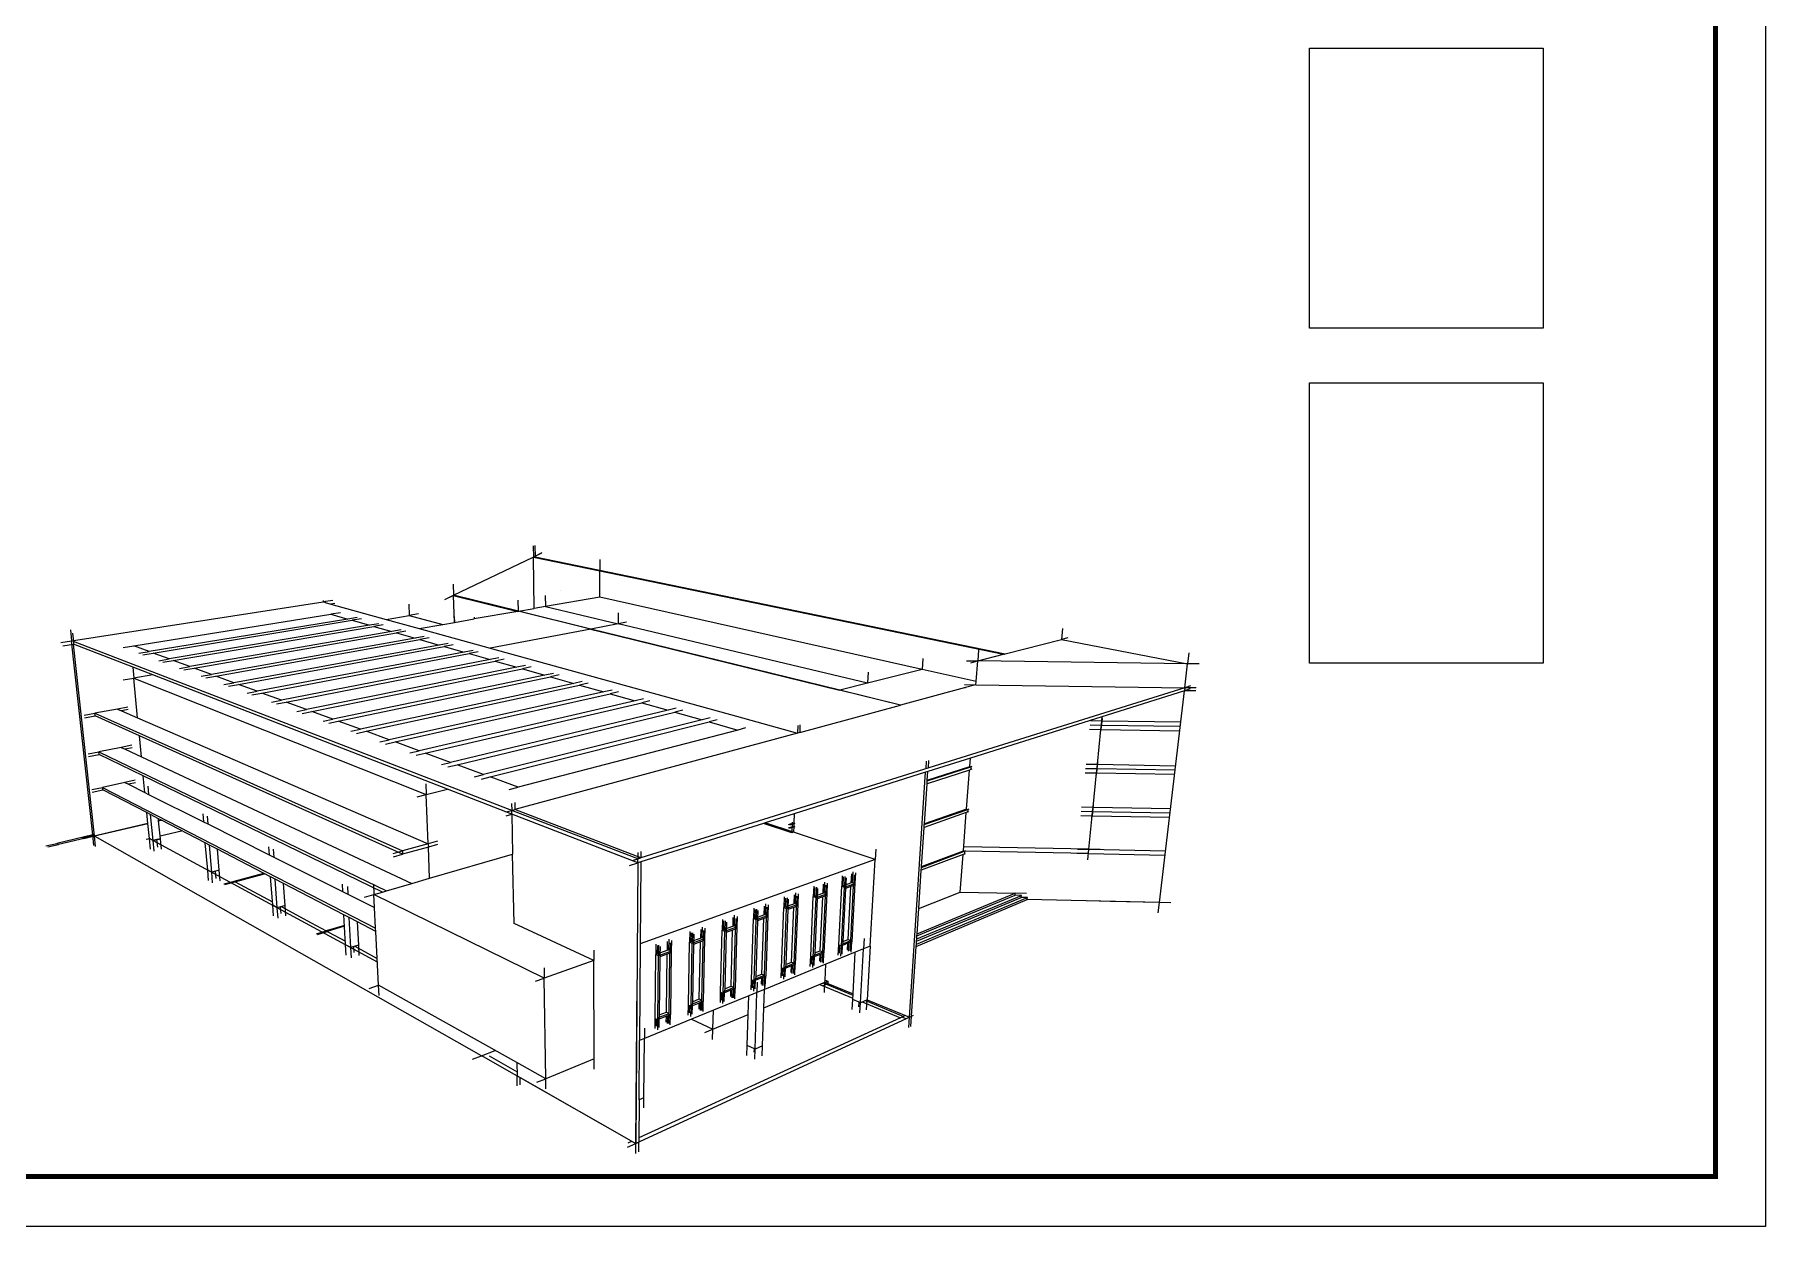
# Model space of a CAD drawing. Extents: x 368934 to 515747, y 80531 to 178176.
# Drawn here: x 480827 to 515615, y 130119 to 154063 of the extents above; entities that cross this region are included whole.
import ezdxf

# ---------------------------------------------------------------- set-up
doc = ezdxf.new("R2010")
doc.units = 0
doc.header["$LTSCALE"] = 1000
doc.header["$MEASUREMENT"] = 0
doc.layers.get('0').update_dxf_attribs({"linetype": 'CONTINUOUS'})
doc.layers.add('PUB_TITLE', color=4, linetype='CONTINUOUS')

msp = doc.modelspace()

# ---------------------------------------------------------------- linework, layer by layer
for p, q in [((490848, 143793), (490852, 143567)), ((490882, 143798), (490885, 143572)), ((489247, 142800), (490848, 143565)), ((489248, 142800), (490848, 143565)), ((490848, 143565), (490852, 143567)), ((490848, 143565), (490852, 143564)), ((491020, 143648), (490852, 143567)), ((491016, 143646), (490852, 143567)), ((490885, 143572), (490852, 143567)), ((490852, 143567), (500316, 141615)), ((490852, 143567), (492185, 143291)), ((490867, 142532), (490852, 143564)), ((490852, 143564), (492185, 143291)), ((490885, 143572), (500336, 141621)), ((492185, 143516), (492185, 143291)), ((489241, 143024), (489248, 142800)), ((492185, 143291), (500321, 141617)), ((492185, 143291), (500302, 141612)), ((492186, 142761), (492185, 143291)), ((481570, 141883), (486627, 142664)), ((486625, 142693), (486627, 142664)), ((486820, 142694), (486627, 142664)), ((486667, 142653), (486627, 142664)), ((486665, 142681), (486667, 142653)), ((486667, 142653), (486781, 142622)), ((489071, 142716), (489247, 142800)), ((489073, 142715), (489238, 142794)), ((489248, 142800), (489238, 142794)), ((489238, 142794), (490540, 142475)), ((489248, 142800), (489247, 142800)), ((489248, 142800), (490558, 142480)), ((490547, 142476), (489248, 142800)), ((490556, 142478), (489248, 142800)), ((489265, 142254), (489249, 142792)), ((490539, 142699), (490547, 142476)), ((491091, 142795), (491093, 142571)), ((492186, 142761), (491093, 142571)), ((491388, 142893), (491388, 142893)), ((498665, 141308), (492186, 142761)), ((482819, 141781), (486783, 142417)), ((487121, 142320), (483129, 141666)), ((483209, 141637), (487207, 142296)), ((486862, 142634), (486781, 142622)), ((486781, 142622), (487890, 142315)), ((486975, 142448), (486783, 142417)), ((486783, 142417), (487121, 142320)), ((487312, 142352), (487121, 142320)), ((487397, 142327), (487207, 142296)), ((487207, 142296), (487557, 142196)), ((487890, 142315), (488357, 142393)), ((487890, 142315), (488558, 142131)), ((488348, 142617), (488357, 142393)), ((488543, 142424), (488357, 142393)), ((488357, 142393), (489029, 142213)), ((489262, 142371), (489265, 142254)), ((489265, 142254), (489663, 142323)), ((489662, 142358), (489663, 142323)), ((490540, 142475), (489663, 142323)), ((490540, 142475), (490547, 142476)), ((490556, 142478), (490547, 142476)), ((492002, 142119), (490547, 142476)), ((490556, 142478), (490867, 142532)), ((492010, 142120), (490556, 142478)), ((491093, 142571), (490867, 142532)), ((491093, 142571), (492556, 142224)), ((492556, 142447), (492556, 142224)), ((481545, 142106), (481570, 141883)), ((481587, 142038), (481605, 141870)), ((487557, 142196), (483531, 141519)), ((483613, 141489), (487646, 142171)), ((488008, 142068), (483948, 141366)), ((484033, 141334), (488100, 142042)), ((487746, 142228), (487557, 142196)), ((487834, 142203), (487646, 142171)), ((487646, 142171), (488008, 142068)), ((488195, 142101), (488008, 142068)), ((488286, 142074), (488100, 142042)), ((488100, 142042), (488475, 141935)), ((488660, 141968), (488475, 141935)), ((488558, 142131), (489029, 142213)), ((488558, 142131), (489983, 141737)), ((488755, 141941), (488570, 141908)), ((489029, 142213), (489265, 142254)), ((492010, 142120), (489983, 141737)), ((497008, 140890), (492002, 142119)), ((492003, 142116), (492010, 142120)), ((492003, 142116), (492555, 141981)), ((492556, 142224), (492010, 142120)), ((492555, 141986), (492010, 142120)), ((497010, 140891), (492555, 141986)), ((492555, 141981), (497006, 140890)), ((492723, 142255), (492556, 142224)), ((497569, 141032), (492556, 142224)), ((501487, 142132), (501466, 141909)), ((501596, 141942), (501466, 141909)), ((481353, 141850), (481570, 141883)), ((481395, 141782), (481611, 141816)), ((481995, 137983), (481570, 141883)), ((481605, 141870), (481570, 141883)), ((490416, 138476), (481605, 141870)), ((481605, 141870), (481611, 141816)), ((483200, 141200), (481611, 141816)), ((482030, 137964), (481611, 141816)), ((482607, 141747), (482819, 141781)), ((483129, 141666), (482819, 141781)), ((482920, 141632), (483129, 141666)), ((482999, 141603), (483209, 141637)), ((483531, 141519), (483209, 141637)), ((488475, 141935), (484381, 141207)), ((484469, 141174), (488570, 141908)), ((488958, 141798), (484831, 141041)), ((484923, 141008), (489057, 141770)), ((489460, 141655), (485299, 140870)), ((485394, 140834), (489562, 141626)), ((488570, 141908), (488958, 141798)), ((489141, 141831), (488958, 141798)), ((489240, 141803), (489057, 141770)), ((489057, 141770), (489460, 141655)), ((489640, 141689), (489460, 141655)), ((489743, 141660), (489562, 141626)), ((489562, 141626), (489980, 141507)), ((489983, 141737), (492553, 141026)), ((499800, 141701), (499784, 141480)), ((499784, 141480), (500302, 141612)), ((500302, 141612), (500336, 141621)), ((500336, 141621), (501466, 141909)), ((501466, 141909), (504001, 141421)), ((504027, 141643), (504001, 141421)), ((482798, 141354), (482820, 141133)), ((483323, 141484), (483531, 141519)), ((483405, 141454), (483613, 141489)), ((483948, 141366), (483613, 141489)), ((483741, 141330), (483948, 141366)), ((483827, 141299), (484033, 141334)), ((484381, 141207), (484033, 141334)), ((489980, 141507), (485786, 140691)), ((485886, 140654), (490086, 141477)), ((490519, 141354), (486293, 140504)), ((486397, 140466), (490630, 141322)), ((490158, 141542), (489980, 141507)), ((490264, 141512), (490086, 141477)), ((490086, 141477), (490519, 141354)), ((490696, 141389), (490519, 141354)), ((490806, 141358), (490630, 141322)), ((490630, 141322), (491080, 141194)), ((498665, 141308), (497569, 141032)), ((497581, 141252), (497569, 141032)), ((498679, 141529), (498665, 141308)), ((499752, 141064), (498665, 141308)), ((499555, 141483), (499784, 141480)), ((499646, 141444), (499784, 141480)), ((499752, 141064), (499784, 141480)), ((504001, 141421), (499784, 141480)), ((503944, 140939), (504001, 141421)), ((504231, 141418), (504001, 141421)), ((482609, 141097), (482820, 141133)), ((483200, 141200), (482820, 141133)), ((482820, 141133), (488700, 138795)), ((482897, 140337), (482820, 141133)), ((489126, 138902), (483200, 141200)), ((484176, 141170), (484381, 141207)), ((484265, 141138), (484469, 141174)), ((484831, 141041), (484469, 141174)), ((484628, 141004), (484831, 141041)), ((484721, 140970), (484923, 141008)), ((485299, 140870), (484923, 141008)), ((491080, 141194), (486823, 140310)), ((486931, 140270), (491195, 141162)), ((491663, 141028), (487375, 140107)), ((487489, 140065), (491782, 140995)), ((491254, 141230), (491080, 141194)), ((491368, 141198), (491195, 141162)), ((491195, 141162), (491663, 141028)), ((491834, 141065), (491663, 141028)), ((491953, 141031), (491782, 140995)), ((491782, 140995), (492269, 140856)), ((492553, 141026), (494937, 140368)), ((503944, 140939), (493013, 137520)), ((497569, 141032), (497010, 140891)), ((499538, 140944), (498232, 140590)), ((499515, 140944), (499538, 140944)), ((499519, 141004), (499747, 141001)), ((499747, 141001), (499538, 140944)), ((499747, 141001), (499752, 141064)), ((499747, 141001), (503944, 140939)), ((503944, 140939), (503937, 140879)), ((504056, 140917), (503937, 140879)), ((504063, 140976), (503944, 140939)), ((504174, 140936), (503944, 140939)), ((482702, 140552), (482491, 140513)), ((485098, 140832), (485299, 140870)), ((485194, 140796), (485394, 140834)), ((485786, 140691), (485394, 140834)), ((485587, 140652), (485786, 140691)), ((485688, 140615), (485886, 140654)), ((486293, 140504), (485886, 140654)), ((492269, 140856), (487952, 139895)), ((488071, 139851), (492393, 140821)), ((492900, 140676), (488556, 139673)), ((488680, 139628), (493030, 140640)), ((492438, 140894), (492269, 140856)), ((492562, 140858), (492393, 140821)), ((492393, 140821), (492900, 140676)), ((493066, 140715), (492900, 140676)), ((493195, 140678), (493030, 140640)), ((493030, 140640), (493558, 140489)), ((496205, 140042), (498232, 140590)), ((498230, 140590), (497008, 140890)), ((498232, 140590), (497010, 140891)), ((503937, 140879), (499636, 139525)), ((503434, 136625), (503937, 140879)), ((504167, 140876), (503937, 140879)), ((481822, 140389), (482037, 140429)), ((481827, 140337), (482042, 140377)), ((482491, 140513), (482037, 140429)), ((482037, 140429), (488221, 137663)), ((482042, 140377), (482037, 140429)), ((482932, 139977), (482042, 140377)), ((482491, 140513), (482576, 140476)), ((482707, 140501), (482576, 140476)), ((482576, 140476), (482897, 140337)), ((482897, 140337), (488738, 137805)), ((486097, 140465), (486293, 140504)), ((486202, 140426), (486397, 140466)), ((486823, 140310), (486397, 140466)), ((486629, 140269), (486823, 140310)), ((486738, 140229), (486931, 140270)), ((487375, 140107), (486931, 140270)), ((493558, 140489), (489188, 139441)), ((489317, 139393), (493693, 140451)), ((494244, 140294), (489850, 139198)), ((489986, 139148), (494384, 140254)), ((493721, 140529), (493558, 140489)), ((493855, 140490), (493693, 140451)), ((493693, 140451), (494244, 140294)), ((494404, 140334), (494244, 140294)), ((494544, 140294), (494384, 140254)), ((494384, 140254), (494960, 140091)), ((494937, 140368), (496159, 140030)), ((502050, 140283), (502279, 140279)), ((502257, 140062), (502279, 140279)), ((502283, 140321), (502261, 140103)), ((502270, 140191), (502279, 140279)), ((502279, 140279), (502287, 140360)), ((502279, 140279), (503863, 140254)), ((488224, 137597), (482932, 139977)), ((482973, 139554), (482932, 139977)), ((487184, 140066), (487375, 140107)), ((487298, 140024), (487489, 140065)), ((487952, 139895), (487489, 140065)), ((487763, 139853), (487952, 139895)), ((487882, 139809), (488071, 139851)), ((488556, 139673), (488071, 139851)), ((496159, 140030), (490479, 138493)), ((494960, 140091), (490544, 138943)), ((495117, 140132), (494960, 140091)), ((496165, 140182), (496159, 140030)), ((496205, 140042), (496159, 140030)), ((496211, 140195), (496205, 140042)), ((502032, 140106), (502261, 140103)), ((502041, 140194), (502270, 140191)), ((502190, 139402), (502261, 140103)), ((502261, 140103), (502270, 140191)), ((502261, 140103), (503842, 140077)), ((502270, 140191), (503852, 140166)), ((481905, 139610), (482119, 139653)), ((481910, 139558), (482124, 139601)), ((482569, 139743), (482119, 139653)), ((482119, 139653), (487899, 136860)), ((482124, 139601), (482119, 139653)), ((483010, 139171), (482124, 139601)), ((482780, 139786), (482569, 139743)), ((482569, 139743), (482647, 139707)), ((482785, 139735), (482647, 139707)), ((482647, 139707), (482973, 139554)), ((482973, 139554), (488407, 137008)), ((488370, 139630), (488556, 139673)), ((488494, 139584), (488680, 139628)), ((489188, 139441), (488680, 139628)), ((499636, 139525), (498781, 139256)), ((499624, 139360), (499636, 139525)), ((487819, 136836), (483010, 139171)), ((483043, 138834), (483010, 139171)), ((489004, 139397), (489188, 139441)), ((489134, 139349), (489317, 139393)), ((489850, 139198), (489317, 139393)), ((489669, 139153), (489850, 139198)), ((498736, 139242), (496096, 138410)), ((498409, 134319), (498736, 139242)), ((498781, 139256), (498736, 139242)), ((498750, 139463), (498741, 139316)), ((499618, 139287), (498765, 139012)), ((498769, 139071), (499648, 139353)), ((498770, 139086), (499624, 139360)), ((498770, 139086), (498781, 139256)), ((498796, 139477), (498786, 139331)), ((499559, 138503), (499618, 139287)), ((499644, 139296), (499618, 139287)), ((499624, 139360), (499648, 139353)), ((499648, 139353), (499644, 139296)), ((499662, 139302), (499644, 139296)), ((499667, 139359), (499648, 139353)), ((501943, 139233), (502172, 139229)), ((501951, 139319), (502181, 139315)), ((501960, 139406), (502190, 139402)), ((502102, 138541), (502172, 139229)), ((502168, 139186), (502190, 139402)), ((502194, 139445), (502172, 139229)), ((502172, 139229), (502181, 139315)), ((502172, 139229), (503738, 139201)), ((502181, 139315), (502190, 139402)), ((502181, 139315), (503749, 139288)), ((502190, 139402), (503759, 139375)), ((481980, 138893), (482194, 138939)), ((481986, 138842), (482200, 138889)), ((482641, 139036), (482194, 138939)), ((482194, 138939), (487681, 136108)), ((482200, 138889), (482194, 138939)), ((483082, 138431), (482200, 138889)), ((482851, 139081), (482641, 139036)), ((482641, 139036), (482712, 139000)), ((482856, 139031), (482712, 139000)), ((482712, 139000), (483043, 138834)), ((483043, 138834), (483118, 138797)), ((483102, 138961), (483118, 138797)), ((488692, 139010), (488700, 138795)), ((488700, 138795), (489126, 138902)), ((490418, 138401), (489126, 138902)), ((489806, 139102), (489986, 139148)), ((490544, 138943), (489986, 139148)), ((490366, 138897), (490544, 138943)), ((498712, 138209), (498765, 139012)), ((498765, 139012), (498769, 139071)), ((498769, 139071), (498770, 139086)), ((483118, 138797), (484222, 138244)), ((488515, 138748), (488700, 138795)), ((488738, 137805), (488700, 138795)), ((490301, 138445), (490416, 138476)), ((490414, 138616), (490416, 138476)), ((490416, 138476), (490479, 138493)), ((492950, 137501), (490416, 138476)), ((490418, 138401), (490416, 138476)), ((490476, 138633), (490479, 138493)), ((493013, 137521), (490479, 138493)), ((498710, 138193), (499584, 138496)), ((499559, 138503), (498712, 138209)), ((499559, 138503), (499584, 138496)), ((499584, 138496), (499579, 138440)), ((499602, 138503), (499584, 138496)), ((501864, 138460), (502093, 138456)), ((501872, 138545), (502102, 138541)), ((502080, 138327), (502102, 138541)), ((502106, 138585), (502084, 138370)), ((502093, 138456), (502102, 138541)), ((502102, 138541), (503657, 138512)), ((483103, 138216), (481307, 137794)), ((482030, 137964), (483103, 138216)), ((483157, 138393), (483082, 138431)), ((483103, 138216), (483082, 138431)), ((483133, 137912), (483103, 138216)), ((483207, 137872), (483157, 138393)), ((483316, 138310), (483157, 138393)), ((483375, 138280), (483316, 138310)), ((483320, 138267), (483316, 138310)), ((483375, 138280), (483320, 138267)), ((483320, 138267), (483375, 138280)), ((483354, 137908), (483320, 138267)), ((484258, 137822), (483375, 138280)), ((484209, 138405), (484222, 138244)), ((484222, 138244), (484306, 138203)), ((484292, 138363), (484306, 138203)), ((484306, 138203), (485539, 137585)), ((490302, 138370), (490418, 138401)), ((492949, 137420), (490418, 138401)), ((490418, 138401), (490434, 137600)), ((495478, 138216), (493013, 137440)), ((495512, 138227), (495478, 138216)), ((496047, 138025), (495478, 138216)), ((496096, 138410), (495512, 138227)), ((496081, 138036), (495512, 138227)), ((495978, 138127), (496086, 138162)), ((495980, 138191), (496089, 138225)), ((496003, 138119), (496111, 138154)), ((496005, 138183), (496113, 138217)), ((496055, 138239), (496047, 138025)), ((496086, 138162), (496081, 138036)), ((496089, 138225), (496086, 138162)), ((496096, 138410), (496089, 138225)), ((498654, 137348), (498707, 138135)), ((499554, 138431), (498707, 138135)), ((498707, 138135), (498710, 138193)), ((498710, 138193), (498712, 138209)), ((499496, 137662), (499554, 138431)), ((499579, 138440), (499554, 138431)), ((499598, 138446), (499579, 138440)), ((501855, 138375), (502084, 138370)), ((502015, 137695), (502084, 138370)), ((502084, 138370), (502093, 138456)), ((502084, 138370), (503637, 138341)), ((502093, 138456), (503647, 138426)), ((481055, 137763), (481273, 137814)), ((481089, 137742), (481307, 137794)), ((481995, 137983), (481273, 137814)), ((481307, 137794), (481273, 137814)), ((481780, 137933), (481995, 137983)), ((481804, 137920), (482018, 137970)), ((481815, 137913), (482030, 137964)), ((482018, 137771), (481995, 137983)), ((482030, 137964), (481995, 137983)), ((482053, 137950), (482018, 137970)), ((482053, 137751), (482030, 137964)), ((489807, 133548), (482047, 137954)), ((483070, 137897), (483133, 137912)), ((483133, 137912), (483207, 137872)), ((483153, 137700), (483133, 137912)), ((483207, 137872), (483133, 137912)), ((483207, 137872), (483354, 137908)), ((483285, 137891), (483207, 137872)), ((483207, 137872), (487715, 135433)), ((483228, 137660), (483207, 137872)), ((483354, 137908), (483285, 137891)), ((483300, 137735), (483285, 137891)), ((483349, 137964), (483782, 138069)), ((483374, 137695), (483354, 137908)), ((484305, 137278), (484258, 137822)), ((484341, 137779), (484258, 137822)), ((484388, 137233), (484341, 137779)), ((484504, 137694), (484341, 137779)), ((488738, 137805), (488221, 137663)), ((488922, 137856), (488738, 137805)), ((488738, 137805), (488741, 137740)), ((488925, 137791), (488741, 137740)), ((496081, 138036), (496047, 138025)), ((497720, 137487), (496081, 138036)), ((485571, 137142), (484504, 137694)), ((484539, 137273), (484504, 137694)), ((485527, 137742), (485539, 137585)), ((485539, 137585), (485632, 137539)), ((485621, 137695), (485632, 137539)), ((485632, 137539), (487017, 136845)), ((488034, 137611), (488221, 137663)), ((488037, 137545), (488224, 137597)), ((488221, 137663), (488224, 137597)), ((488741, 137740), (488224, 137597)), ((488765, 137112), (488741, 137740)), ((488765, 137112), (490434, 137600)), ((490463, 136203), (490434, 137600)), ((492782, 137367), (492949, 137420)), ((492846, 137468), (492950, 137501)), ((492949, 137420), (492914, 131784)), ((492949, 137420), (492950, 137501)), ((493013, 137440), (492949, 137420)), ((492951, 137632), (492950, 137501)), ((493013, 137521), (492950, 137501)), ((493013, 137520), (492950, 137501)), ((492950, 137501), (493013, 137520)), ((492950, 137501), (492950, 137501)), ((497720, 137487), (493001, 135797)), ((493013, 137440), (493001, 135797)), ((493014, 137652), (493013, 137521)), ((493013, 137521), (493013, 137520)), ((497622, 135749), (497720, 137487)), ((497732, 137700), (497720, 137487)), ((499490, 137589), (498649, 137274)), ((498653, 137331), (499520, 137654)), ((498654, 137348), (499496, 137662)), ((499433, 136835), (499490, 137589)), ((499516, 137599), (499490, 137589)), ((499496, 137662), (499520, 137654)), ((502015, 137695), (499502, 137746)), ((499520, 137654), (499516, 137599)), ((499534, 137606), (499516, 137599)), ((499538, 137661), (499520, 137654)), ((502007, 137611), (499520, 137654)), ((501778, 137616), (502007, 137611)), ((501786, 137699), (502015, 137695)), ((501994, 137483), (502015, 137695)), ((502007, 137611), (502015, 137695)), ((502007, 137611), (503547, 137580)), ((502245, 137690), (502015, 137695)), ((502015, 137695), (503556, 137664)), ((484323, 137067), (484305, 137278)), ((484388, 137233), (484305, 137278)), ((484461, 137252), (484388, 137233)), ((484405, 137022), (484388, 137233)), ((484539, 137273), (484461, 137252)), ((484474, 137106), (484461, 137252)), ((484556, 137062), (484539, 137273)), ((484835, 137053), (485432, 137213)), ((484852, 137044), (485450, 137204)), ((485612, 136571), (485571, 137142)), ((485664, 137093), (485571, 137142)), ((485704, 136521), (485664, 137093)), ((485829, 137008), (485664, 137093)), ((488407, 137008), (488765, 137112)), ((497060, 137164), (497049, 136953)), ((497082, 137140), (497073, 136962)), ((497114, 137145), (497104, 136934)), ((497136, 137120), (497125, 136909)), ((497245, 137200), (497236, 137021)), ((497270, 137241), (497259, 137030)), ((497299, 137180), (497290, 137002)), ((497324, 137222), (497313, 137011)), ((498598, 136503), (498649, 137274)), ((498649, 137274), (498653, 137331)), ((498653, 137331), (498654, 137348)), ((484633, 136998), (484835, 137053)), ((484650, 136989), (484852, 137044)), ((484835, 137053), (484844, 137048)), ((484844, 137048), (484852, 137044)), ((484852, 137044), (484858, 137040)), ((484858, 137040), (485607, 136637)), ((487044, 136378), (485829, 137008)), ((485860, 136565), (485829, 137008)), ((487008, 136997), (487017, 136845)), ((487017, 136845), (487122, 136793)), ((487114, 136944), (487122, 136793)), ((487122, 136793), (487660, 136524)), ((487456, 136730), (487647, 136786)), ((487636, 136997), (487647, 136786)), ((487647, 136786), (487819, 136836)), ((491071, 135105), (487647, 136786)), ((487660, 136524), (487647, 136786)), ((487819, 136836), (487899, 136860)), ((487899, 136860), (488407, 137008)), ((495896, 136737), (495888, 136527)), ((496094, 136777), (496087, 136600)), ((496120, 136820), (496112, 136609)), ((496148, 136756), (496141, 136580)), ((496175, 136799), (496166, 136589)), ((496426, 135549), (496478, 136744)), ((496487, 136954), (496478, 136744)), ((496478, 136744), (496502, 136753)), ((496478, 136744), (496533, 136724)), ((496479, 135527), (496533, 136724)), ((496510, 136930), (496502, 136753)), ((496502, 136753), (496671, 136814)), ((496542, 136934), (496533, 136724)), ((496533, 136724), (496749, 136803)), ((496565, 136910), (496555, 136699)), ((496667, 136740), (496555, 136699)), ((496617, 135658), (496667, 136740)), ((496724, 136761), (496667, 136740)), ((496679, 136992), (496671, 136814)), ((496671, 136814), (496695, 136823)), ((496671, 135636), (496724, 136761)), ((496749, 136803), (496693, 135613)), ((496704, 137034), (496695, 136823)), ((496695, 136823), (496749, 136803)), ((496733, 136972), (496724, 136761)), ((496759, 137014), (496749, 136803)), ((496990, 135775), (497049, 136953)), ((497044, 135754), (497104, 136934)), ((497049, 136953), (497073, 136962)), ((497049, 136953), (497104, 136934)), ((497125, 136909), (497071, 135839)), ((497073, 136962), (497236, 137021)), ((497104, 136934), (497290, 137002)), ((497232, 136948), (497125, 136909)), ((497176, 135881), (497232, 136948)), ((497230, 135860), (497288, 136969)), ((497288, 136969), (497232, 136948)), ((497236, 137021), (497259, 137030)), ((497313, 137011), (497251, 135837)), ((497259, 137030), (497313, 137011)), ((497290, 137002), (497288, 136969)), ((497290, 137002), (497313, 137011)), ((498550, 135789), (500783, 136724)), ((498554, 135850), (500657, 136727)), ((498557, 135893), (500661, 136768)), ((498561, 135953), (500535, 136770)), ((498564, 135997), (500538, 136811)), ((498598, 136503), (499433, 136835)), ((499433, 136835), (500538, 136811)), ((500535, 136770), (500538, 136811)), ((500661, 136768), (500535, 136770)), ((500767, 136806), (500538, 136811)), ((500657, 136727), (500661, 136768)), ((500783, 136724), (500657, 136727)), ((500780, 136683), (500783, 136724)), ((485627, 136361), (485612, 136571)), ((485704, 136521), (485612, 136571)), ((485772, 136540), (485704, 136521)), ((485719, 136311), (485704, 136521)), ((485860, 136565), (485772, 136540)), ((485782, 136405), (485772, 136540)), ((485782, 136543), (486386, 136218)), ((485874, 136356), (485860, 136565)), ((487078, 135777), (487044, 136378)), ((487148, 136324), (487044, 136378)), ((487681, 136108), (487660, 136524)), ((495284, 136513), (495277, 136303)), ((495309, 136488), (495303, 136313)), ((495303, 136313), (495483, 136379)), ((495338, 136492), (495332, 136282)), ((495363, 136466), (495357, 136291)), ((495489, 136554), (495483, 136379)), ((495483, 136379), (495509, 136388)), ((495516, 136598), (495509, 136388)), ((495509, 136388), (495563, 136367)), ((495543, 136533), (495537, 136358)), ((495570, 136577), (495563, 136367)), ((495842, 135315), (495888, 136527)), ((495888, 136527), (495913, 136536)), ((495888, 136527), (495942, 136506)), ((495896, 135293), (495942, 136506)), ((495919, 136712), (495913, 136536)), ((495913, 136536), (496087, 136600)), ((495966, 136482), (495923, 135381)), ((495950, 136717), (495942, 136506)), ((495942, 136506), (495967, 136516)), ((496084, 136525), (495966, 136482)), ((495967, 136516), (495966, 136482)), ((495974, 136692), (495967, 136516)), ((495967, 136516), (496141, 136580)), ((496040, 135427), (496084, 136525)), ((496140, 136546), (496084, 136525)), ((496087, 136600), (496112, 136609)), ((496094, 135405), (496140, 136546)), ((496112, 136609), (496166, 136589)), ((496166, 136589), (496117, 135382)), ((496141, 136580), (496140, 136546)), ((496141, 136580), (496166, 136589)), ((496555, 136699), (496507, 135613)), ((498547, 135745), (500780, 136683)), ((498564, 135997), (498598, 136503)), ((503434, 136625), (500780, 136683)), ((503434, 136625), (500780, 136683)), ((502445, 136646), (501997, 136656)), ((503434, 136625), (502445, 136646)), ((503409, 136415), (503434, 136625)), ((503664, 136620), (503434, 136625)), ((486386, 136218), (486689, 136055)), ((486494, 135996), (486689, 136055)), ((486515, 135985), (486709, 136044)), ((487056, 136165), (486689, 136055)), ((486689, 136055), (486709, 136044)), ((487057, 136149), (486709, 136044)), ((486709, 136044), (486732, 136031)), ((486732, 136031), (487074, 135847)), ((487182, 135721), (487148, 136324)), ((487317, 136237), (487148, 136324)), ((487342, 135771), (487317, 136237)), ((487684, 136046), (487317, 136237)), ((487328, 136231), (487317, 136228)), ((487684, 136046), (487681, 136108)), ((487738, 134962), (487684, 136046)), ((492065, 135461), (490463, 136203)), ((493995, 136040), (493991, 135832)), ((494215, 136086), (494212, 135912)), ((494243, 136131), (494239, 135923)), ((494270, 136063), (494265, 135854)), ((494298, 136109), (494293, 135900)), ((494615, 134824), (494645, 136072)), ((494651, 136281), (494645, 136072)), ((494645, 136072), (494672, 136081)), ((494645, 136072), (494700, 136049)), ((494668, 134800), (494700, 136049)), ((494676, 136255), (494672, 136081)), ((494672, 136081), (494858, 136150)), ((494705, 136258), (494700, 136049)), ((494700, 136049), (494939, 136137)), ((494731, 136233), (494726, 136024)), ((494856, 136072), (494726, 136024)), ((494826, 134942), (494856, 136072)), ((494912, 136093), (494856, 136072)), ((494863, 136324), (494858, 136150)), ((494858, 136150), (494885, 136159)), ((494880, 134919), (494912, 136093)), ((494891, 136369), (494885, 136159)), ((494885, 136159), (494939, 136137)), ((494939, 136137), (494905, 134895)), ((494918, 136302), (494912, 136093)), ((494945, 136347), (494939, 136137)), ((495239, 135074), (495277, 136303)), ((495277, 136303), (495303, 136313)), ((495277, 136303), (495332, 136282)), ((495292, 135051), (495332, 136282)), ((495356, 136257), (495320, 135140)), ((495332, 136282), (495357, 136291)), ((495481, 136303), (495356, 136257)), ((495357, 136291), (495356, 136257)), ((495357, 136291), (495537, 136358)), ((495443, 135189), (495481, 136303)), ((495536, 136323), (495481, 136303)), ((495497, 135166), (495536, 136323)), ((495563, 136367), (495521, 135143)), ((495537, 136358), (495536, 136323)), ((495537, 136358), (495563, 136367)), ((487182, 135721), (487078, 135777)), ((487090, 135570), (487078, 135777)), ((487242, 135740), (487182, 135721)), ((487194, 135513), (487182, 135721)), ((487342, 135771), (487242, 135740)), ((487249, 135619), (487242, 135740)), ((487262, 135746), (487711, 135504)), ((487353, 135563), (487342, 135771)), ((493001, 135797), (492988, 133856)), ((493315, 135791), (493313, 135583)), ((493344, 135765), (493342, 135593)), ((493369, 135767), (493367, 135559)), ((493398, 135741), (493396, 135570)), ((493544, 135839), (493542, 135667)), ((493542, 135667), (493570, 135677)), ((493573, 135886), (493570, 135677)), ((493570, 135677), (493624, 135654)), ((493598, 135815), (493596, 135643)), ((493627, 135862), (493624, 135654)), ((493969, 134566), (493991, 135832)), ((493991, 135832), (494019, 135842)), ((493991, 135832), (494045, 135809)), ((494022, 136015), (494019, 135842)), ((494019, 135842), (494212, 135912)), ((494022, 134541), (494045, 135809)), ((494049, 136017), (494045, 135809)), ((494045, 135809), (494293, 135900)), ((494072, 135783), (494051, 134633)), ((494076, 135992), (494072, 135783)), ((494210, 135834), (494072, 135783)), ((494187, 134687), (494210, 135834)), ((494265, 135854), (494210, 135834)), ((494212, 135912), (494239, 135923)), ((494239, 135923), (494293, 135900)), ((494241, 134663), (494265, 135854)), ((494293, 135900), (494267, 134639)), ((494726, 136024), (494697, 134891)), ((496980, 135567), (496990, 135775)), ((496990, 135775), (497013, 135766)), ((497005, 135609), (497013, 135766)), ((497013, 135766), (497044, 135754)), ((497034, 135546), (497044, 135754)), ((497067, 135763), (497044, 135754)), ((497058, 135588), (497067, 135763)), ((497172, 135806), (497067, 135763)), ((497067, 135763), (497069, 135796)), ((497069, 135796), (497230, 135860)), ((497071, 135839), (497069, 135796)), ((497071, 135839), (497176, 135881)), ((497166, 135673), (497172, 135806)), ((497195, 135815), (497172, 135806)), ((497176, 135881), (497230, 135860)), ((497187, 135650), (497195, 135815)), ((497228, 135828), (497195, 135815)), ((497219, 135652), (497228, 135828)), ((497228, 135828), (497230, 135860)), ((497251, 135837), (497228, 135828)), ((497240, 135629), (497251, 135837)), ((497488, 135694), (497321, 135626)), ((497428, 134613), (497488, 135694)), ((497499, 135902), (497488, 135694)), ((497622, 135749), (497488, 135694)), ((497622, 135749), (497561, 134671)), ((498453, 134340), (498547, 135745)), ((498547, 135745), (498550, 135789)), ((498550, 135789), (498554, 135850)), ((498554, 135850), (498557, 135893)), ((498557, 135893), (498561, 135953)), ((498561, 135953), (498564, 135997)), ((492065, 135461), (491071, 135105)), ((492064, 135669), (492065, 135461)), ((492071, 133482), (492065, 135461)), ((493300, 134298), (493313, 135583)), ((493313, 135583), (493342, 135593)), ((493313, 135583), (493367, 135559)), ((493342, 135593), (493542, 135667)), ((493353, 134272), (493367, 135559)), ((493367, 135559), (493396, 135570)), ((493396, 135533), (493382, 134366)), ((493396, 135570), (493596, 135643)), ((493541, 135587), (493396, 135533)), ((493396, 135570), (493396, 135533)), ((493526, 134423), (493541, 135587)), ((493595, 135607), (493541, 135587)), ((493579, 134398), (493595, 135607)), ((493596, 135643), (493595, 135607)), ((493596, 135643), (493624, 135654)), ((493624, 135654), (493607, 134374)), ((496729, 135384), (495495, 134880)), ((496037, 135350), (495896, 135293)), ((495914, 135130), (495922, 135336)), ((495922, 135336), (496094, 135405)), ((495923, 135381), (495922, 135336)), ((495923, 135381), (496040, 135427)), ((496032, 135220), (496037, 135350)), ((496061, 135360), (496037, 135350)), ((496040, 135427), (496094, 135405)), ((496055, 135197), (496061, 135360)), ((496117, 135382), (496061, 135360)), ((496085, 135198), (496094, 135405)), ((496108, 135175), (496117, 135382)), ((496417, 135342), (496426, 135549)), ((496426, 135549), (496449, 135540)), ((496442, 135384), (496449, 135540)), ((496449, 135540), (496479, 135527)), ((496470, 135320), (496479, 135527)), ((496614, 135581), (496479, 135527)), ((496495, 135363), (496505, 135570)), ((496505, 135570), (496671, 135636)), ((496507, 135613), (496505, 135570)), ((496507, 135613), (496617, 135658)), ((496608, 135450), (496614, 135581)), ((496638, 135591), (496614, 135581)), ((496617, 135658), (496671, 135636)), ((496630, 135427), (496638, 135591)), ((496693, 135613), (496638, 135591)), ((496661, 135429), (496671, 135636)), ((496684, 135406), (496693, 135613)), ((496714, 135068), (496729, 135384)), ((497321, 135626), (496729, 135384)), ((497277, 134789), (497321, 135626)), ((490896, 135043), (491071, 135105)), ((491068, 135312), (491071, 135105)), ((491099, 133085), (491071, 135105)), ((492914, 131784), (492935, 135059)), ((495232, 134868), (495239, 135074)), ((495239, 135074), (495264, 135063)), ((495259, 134912), (495264, 135063)), ((495264, 135063), (495292, 135051)), ((495286, 134845), (495292, 135051)), ((495441, 135110), (495292, 135051)), ((495312, 134889), (495319, 135095)), ((495319, 135095), (495497, 135166)), ((495320, 135140), (495319, 135095)), ((495320, 135140), (495443, 135189)), ((495350, 135025), (495344, 134818)), ((495436, 134983), (495441, 135110)), ((495466, 135120), (495441, 135110)), ((495443, 135189), (495497, 135166)), ((495460, 134959), (495466, 135120)), ((495521, 135143), (495466, 135120)), ((495482, 134508), (496712, 135023)), ((495490, 134960), (495497, 135166)), ((495502, 135087), (495495, 134880)), ((495514, 134936), (495521, 135143)), ((495834, 135109), (495842, 135315)), ((495842, 135315), (495866, 135305)), ((495860, 135152), (495866, 135305)), ((495866, 135305), (495896, 135293)), ((495888, 135086), (495896, 135293)), ((496613, 134981), (497272, 134706)), ((496664, 134954), (496770, 134999)), ((496666, 135000), (496772, 135044)), ((496679, 135009), (497275, 134761)), ((496703, 134817), (496712, 135023)), ((496712, 135023), (496714, 135068)), ((496712, 135023), (496770, 134999)), ((496714, 135068), (496772, 135044)), ((496772, 135044), (496770, 134999)), ((496770, 134999), (497277, 134789)), ((487548, 134899), (487738, 134962)), ((490519, 133408), (487738, 134962)), ((487749, 134756), (487738, 134962)), ((494050, 134587), (494241, 134663)), ((494051, 134633), (494050, 134587)), ((494051, 134633), (494187, 134687)), ((494187, 134687), (494241, 134663)), ((494267, 134639), (494213, 134617)), ((494237, 134458), (494241, 134663)), ((494263, 134434), (494267, 134639)), ((495180, 134751), (494469, 134461)), ((494610, 134619), (494615, 134824)), ((494615, 134824), (494641, 134813)), ((494637, 134663), (494641, 134813)), ((494641, 134813), (494668, 134800)), ((494663, 134595), (494668, 134800)), ((494695, 134811), (494668, 134800)), ((494690, 134639), (494695, 134811)), ((494824, 134863), (494695, 134811)), ((494695, 134811), (494696, 134845)), ((494696, 134845), (494880, 134919)), ((494697, 134891), (494696, 134845)), ((494697, 134891), (494826, 134942)), ((494820, 134737), (494824, 134863)), ((494850, 134873), (494824, 134863)), ((494826, 134942), (494880, 134919)), ((494846, 134713), (494850, 134873)), ((494879, 134885), (494850, 134873)), ((494874, 134713), (494879, 134885)), ((494879, 134885), (494880, 134919)), ((494905, 134895), (494879, 134885)), ((494899, 134690), (494905, 134895)), ((495169, 134376), (495180, 134751)), ((495344, 134818), (495180, 134751)), ((495307, 133681), (495344, 134818)), ((495495, 134880), (495344, 134818)), ((495482, 134508), (495495, 134880)), ((497260, 134473), (497271, 134679)), ((497271, 134679), (497277, 134789)), ((497397, 134626), (497271, 134679)), ((497561, 134671), (497428, 134613)), ((497528, 134657), (498294, 134338)), ((497549, 134466), (497561, 134671)), ((497561, 134671), (498409, 134319)), ((498343, 134289), (492914, 131784)), ((498228, 134308), (492974, 131896)), ((493298, 134094), (493300, 134298)), ((493300, 134298), (493328, 134284)), ((493525, 134341), (493381, 134284)), ((493381, 134284), (493382, 134319)), ((493382, 134366), (493526, 134423)), ((493382, 134319), (493579, 134398)), ((493382, 134366), (493382, 134319)), ((493523, 134219), (493525, 134341)), ((493553, 134352), (493525, 134341)), ((493526, 134423), (493579, 134398)), ((493551, 134195), (493553, 134352)), ((493607, 134374), (493553, 134352)), ((493577, 134193), (493579, 134398)), ((493604, 134170), (493607, 134374)), ((493965, 134361), (493969, 134566)), ((493969, 134566), (493996, 134553)), ((493993, 134406), (493996, 134553)), ((493996, 134553), (494022, 134541)), ((494018, 134336), (494022, 134541)), ((494050, 134552), (494022, 134541)), ((494469, 134461), (494031, 134282)), ((494046, 134382), (494050, 134552)), ((494186, 134606), (494050, 134552)), ((494050, 134552), (494050, 134587)), ((494183, 134482), (494186, 134606)), ((494213, 134617), (494186, 134606)), ((494209, 134458), (494213, 134617)), ((494460, 134080), (494469, 134461)), ((494460, 134080), (495169, 134376)), ((495149, 133755), (495169, 134376)), ((495456, 133746), (495482, 134508)), ((497392, 134531), (497397, 134626)), ((497428, 134613), (497397, 134626)), ((497417, 134408), (497428, 134613)), ((497461, 134627), (498228, 134308)), ((498327, 134354), (498228, 134308)), ((498261, 134323), (498228, 134308)), ((498294, 134338), (498261, 134323)), ((498343, 134289), (498261, 134323)), ((498486, 134355), (498343, 134289)), ((498396, 134115), (498409, 134319)), ((498409, 134319), (498453, 134340)), ((498440, 134135), (498453, 134340)), ((494031, 134282), (493083, 133895)), ((493085, 134099), (493083, 133895)), ((493326, 134140), (493328, 134284)), ((493328, 134284), (493353, 134272)), ((493351, 134068), (493353, 134272)), ((493381, 134284), (493353, 134272)), ((493380, 134114), (493381, 134284)), ((494031, 134282), (494460, 134080)), ((494299, 134012), (494460, 134080)), ((494455, 133876), (494460, 134080)), ((489807, 133548), (490081, 133653)), ((492979, 132658), (492988, 133856)), ((493083, 133895), (492988, 133856)), ((493074, 132699), (493083, 133895)), ((495143, 133552), (495149, 133755)), ((495295, 133686), (495149, 133755)), ((495292, 133617), (495295, 133686)), ((495307, 133681), (495295, 133686)), ((495300, 133478), (495307, 133681)), ((495456, 133746), (495307, 133681)), ((495449, 133543), (495456, 133746)), ((489626, 133478), (489807, 133548)), ((489807, 133548), (489841, 133529)), ((489841, 133529), (492914, 131784)), ((489961, 133544), (490523, 133226)), ((491099, 133085), (490519, 133408)), ((490519, 133408), (490525, 133141)), ((492071, 133482), (491099, 133085)), ((492072, 133279), (492071, 133482)), ((490525, 133141), (490584, 133107)), ((490529, 132939), (490525, 133141)), ((490584, 133107), (492914, 131784)), ((490587, 132962), (490584, 133107)), ((490924, 133013), (491099, 133085)), ((491102, 132883), (491099, 133085)), ((492979, 132658), (492974, 131812)), ((493074, 132699), (492979, 132658)), ((493072, 132499), (493074, 132699)), ((492747, 131707), (492914, 131784)), ((492754, 131795), (492832, 131831)), ((492913, 131585), (492914, 131784)), ((492913, 131585), (492914, 131784)), ((492914, 131784), (492974, 131812)), ((492972, 131613), (492974, 131812))]:
    msp.add_line(p, q)
for points in [[(506454, 153794), (511150, 153794), (511150, 148163), (506454, 148163)], [(506454, 147068), (511150, 147068), (511150, 141437), (506454, 141437)]]:
    msp.add_lwpolyline(points, close=True)
at = {"layer": 'PUB_TITLE'}
msp.add_lwpolyline([(443615, 130119), (443615, 178119), (515615, 178119), (515615, 130119)], close=True, dxfattribs=at)
at = {"layer": 'PUB_TITLE', "const_width": 100}
msp.add_lwpolyline([(446115, 131119), (514615, 131119), (514615, 177119), (446115, 177119)], close=True, dxfattribs=at)

doc.saveas('drawing.dxf')
